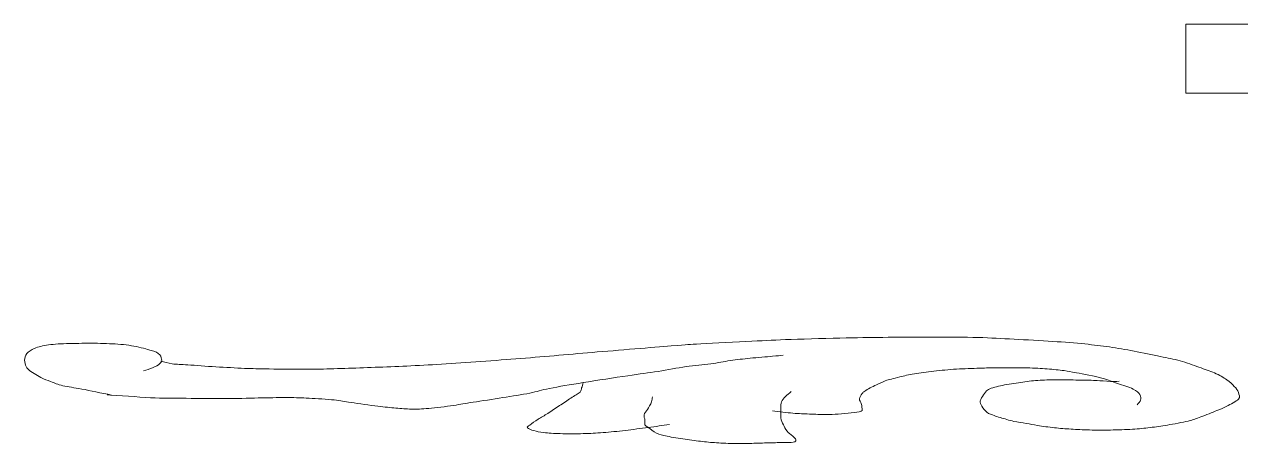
# Model space of a CAD drawing. Header units: millimetres. Extents: x -284 to 196, y -129 to 171.
# Drawn here: x -124.96 to -76.49, y -26.28 to -9.57 of the extents above; entities that cross this region are included whole.
import ezdxf

# ---------------------------------------------------------------- set-up
doc = ezdxf.new("R2010")
doc.units = ezdxf.units.MM
doc.header["$MEASUREMENT"] = 0
doc.layers.add('Camada 1', color=7, linetype='Continuous')

msp = doc.modelspace()

# ---------------------------------------------------------------- linework, layer by layer
at = {"layer": 'Camada 1', "color": 240, "lineweight": 9}
msp.add_open_spline([(-78.6742, -12.3168), (-78.6742, -12.3168), (-74.0338, -12.3168), (-74.0338, -12.3168), (-74.0338, -12.3168), (-74.0338, -12.3168), (-74.0338, -9.5668), (-74.0338, -9.5668), (-74.0338, -9.5668), (-74.0338, -9.5668), (-78.6742, -9.5668), (-78.6742, -9.5668), (-78.6742, -9.5668), (-78.6742, -9.5668), (-78.6742, -12.3168), (-78.6742, -12.3168), (-78.6742, -12.3168), (-78.6742, -12.3168), (-78.6742, -12.3168), (-78.6742, -12.3168)], degree=3, knots=[0, 0, 0, 0, 0.1666667, 0.1666667, 0.1666667, 0.1666667, 0.3333333, 0.3333333, 0.3333333, 0.3333333, 0.5, 0.5, 0.5, 0.5, 0.6666667, 0.6666667, 0.6666667, 0.6666667, 1, 1, 1, 1], dxfattribs=at)
at = {"layer": 'Camada 1', "color": 250, "lineweight": 9}
for points, knots in [([(-120.213, -23.3814), (-120.0929, -23.3384), (-119.9624, -23.3014), (-119.8527, -23.2525), (-119.8527, -23.2525), (-119.743, -23.2037), (-119.6188, -23.1474), (-119.5579, -23.0893), (-119.5579, -23.0893), (-119.497, -23.0311), (-119.4814, -22.9766), (-119.4924, -22.9088), (-119.4924, -22.9088), (-119.5033, -22.841), (-119.5283, -22.7515), (-119.6234, -22.6854), (-119.6234, -22.6854), (-119.7186, -22.6193), (-119.8509, -22.5771), (-120.0493, -22.5222), (-120.0493, -22.5222), (-120.2477, -22.4672), (-120.5242, -22.3983), (-120.8027, -22.3589), (-120.8027, -22.3589), (-121.0813, -22.3195), (-121.3735, -22.3032), (-121.6872, -22.2901), (-121.6872, -22.2901), (-122.0009, -22.2772), (-122.3472, -22.2787), (-122.67, -22.2816), (-122.67, -22.2816), (-122.9928, -22.2845), (-123.3421, -22.2869), (-123.62, -22.3073), (-123.62, -22.3073), (-123.8978, -22.3277), (-124.1156, -22.3544), (-124.3079, -22.4019), (-124.3079, -22.4019), (-124.5003, -22.4493), (-124.6286, -22.5126), (-124.7338, -22.5823), (-124.7338, -22.5823), (-124.839, -22.652), (-124.8974, -22.7293), (-124.9304, -22.8143), (-124.9304, -22.8143), (-124.9633, -22.8992), (-124.9522, -23.0045), (-124.9304, -23.0893), (-124.9304, -23.0893), (-124.9085, -23.1739), (-124.9037, -23.229), (-124.7993, -23.3212), (-124.7993, -23.3212), (-124.6949, -23.4135), (-124.4558, -23.5587), (-124.3079, -23.6392), (-124.3079, -23.6392), (-124.16, -23.7196), (-124.0623, -23.7466), (-123.9148, -23.8024), (-123.9148, -23.8024), (-123.7673, -23.8583), (-123.634, -23.9234), (-123.4234, -23.9743), (-123.4234, -23.9743), (-123.2128, -24.0251), (-122.9922, -24.0414), (-122.67, -24.1032), (-122.67, -24.1032), (-122.3478, -24.165), (-121.8845, -24.2642), (-121.4918, -24.3448)], [0, 0, 0, 0, 0.05, 0.05, 0.05, 0.05, 0.1, 0.1, 0.1, 0.1, 0.15, 0.15, 0.15, 0.15, 0.2, 0.2, 0.2, 0.2, 0.25, 0.25, 0.25, 0.25, 0.3, 0.3, 0.3, 0.3, 0.35, 0.35, 0.35, 0.35, 0.4, 0.4, 0.4, 0.4, 0.45, 0.45, 0.45, 0.45, 0.5, 0.5, 0.5, 0.5, 0.55, 0.55, 0.55, 0.55, 0.6, 0.6, 0.6, 0.6, 0.65, 0.65, 0.65, 0.65, 0.7, 0.7, 0.7, 0.7, 0.75, 0.75, 0.75, 0.75, 0.8, 0.8, 0.8, 0.8, 0.85, 0.85, 0.85, 0.85, 0.9, 0.9, 0.9, 0.9, 1, 1, 1, 1]), ([(-81.3283, -23.7939), (-81.5352, -23.8343), (-82.1309, -23.7624), (-82.2783, -23.7595), (-82.2783, -23.7595), (-82.4257, -23.7566), (-82.9007, -23.7466), (-83.1628, -23.7423), (-83.1628, -23.7423), (-83.4249, -23.738), (-83.615, -23.7308), (-83.8508, -23.7337), (-83.8508, -23.7337), (-84.0865, -23.7365), (-84.3345, -23.7421), (-84.5714, -23.7595), (-84.5714, -23.7595), (-84.8084, -23.7768), (-85.024, -23.8038), (-85.2594, -23.8368), (-85.2594, -23.8368), (-85.4949, -23.8698), (-85.7652, -23.9094), (-85.9801, -23.9571), (-85.9801, -23.9571), (-86.195, -24.0048), (-86.4075, -24.0554), (-86.537, -24.1204), (-86.537, -24.1204), (-86.6664, -24.1853), (-86.6789, -24.2592), (-86.7335, -24.3351), (-86.7335, -24.3351), (-86.7881, -24.4112), (-86.8536, -24.4994), (-86.8646, -24.5757), (-86.8646, -24.5757), (-86.8755, -24.6521), (-86.8428, -24.7145), (-86.799, -24.7906), (-86.799, -24.7906), (-86.7553, -24.8666), (-86.6844, -24.9685), (-86.6025, -25.0312), (-86.6025, -25.0312), (-86.5206, -25.0938), (-86.4039, -25.1265), (-86.3129, -25.1621), (-86.3129, -25.1621), (-86.2219, -25.1977), (-86.1884, -25.2059), (-86.0583, -25.2441), (-86.0583, -25.2441), (-85.9283, -25.2822), (-85.7053, -25.3527), (-85.5328, -25.3907), (-85.5328, -25.3907), (-85.3602, -25.4289), (-85.1908, -25.4432), (-85.0319, -25.4706), (-85.0319, -25.4706), (-84.8731, -25.498), (-84.7682, -25.5252), (-84.5803, -25.5548), (-84.5803, -25.5548), (-84.3924, -25.5843), (-84.1296, -25.6232), (-83.9069, -25.6474), (-83.9069, -25.6474), (-83.6842, -25.6716), (-83.483, -25.6847), (-83.2501, -25.6992), (-83.2501, -25.6992), (-83.0171, -25.7136), (-82.7746, -25.7272), (-82.5111, -25.7337), (-82.5111, -25.7337), (-82.2475, -25.7401), (-81.9591, -25.743), (-81.6734, -25.738), (-81.6734, -25.738), (-81.3878, -25.733), (-81.0668, -25.7201), (-80.803, -25.7035), (-80.803, -25.7035), (-80.5392, -25.6869), (-80.3302, -25.6662), (-80.0969, -25.6388), (-80.0969, -25.6388), (-79.8634, -25.6113), (-79.6595, -25.5827), (-79.4072, -25.5395), (-79.4072, -25.5395), (-79.1548, -25.4963), (-78.8093, -25.4342), (-78.5859, -25.3798), (-78.5859, -25.3798), (-78.3626, -25.3255), (-78.2687, -25.2857), (-78.0769, -25.2158), (-78.0769, -25.2158), (-77.8851, -25.146), (-77.6089, -25.0332), (-77.4363, -24.9612), (-77.4363, -24.9612), (-77.2639, -24.8893), (-77.1855, -24.8601), (-77.0423, -24.7843), (-77.0423, -24.7843), (-76.8991, -24.7085), (-76.6573, -24.5996), (-76.5783, -24.507), (-76.5783, -24.507), (-76.4993, -24.4144), (-76.5509, -24.3255), (-76.5783, -24.2406), (-76.5783, -24.2406), (-76.6057, -24.1558), (-76.6655, -24.0846), (-76.7421, -24), (-76.7421, -24), (-76.8186, -23.9155), (-76.9055, -23.8242), (-77.0369, -23.7337), (-77.0369, -23.7337), (-77.1683, -23.6432), (-77.3419, -23.5422), (-77.5283, -23.4587), (-77.5283, -23.4587), (-77.7147, -23.3753), (-77.9214, -23.3155), (-78.1507, -23.2353), (-78.1507, -23.2353), (-78.38, -23.1551), (-78.646, -23.0496), (-78.9042, -22.9776), (-78.9042, -22.9776), (-79.1623, -22.9055), (-79.3846, -22.8701), (-79.6904, -22.8057), (-79.6904, -22.8057), (-79.9961, -22.7412), (-80.3998, -22.654), (-80.7387, -22.5909), (-80.7387, -22.5909), (-81.0776, -22.5278), (-81.3932, -22.4749), (-81.7215, -22.4277), (-81.7215, -22.4277), (-82.0496, -22.3803), (-82.3266, -22.3446), (-82.7042, -22.3073), (-82.7042, -22.3073), (-83.0818, -22.27), (-83.5119, -22.2358), (-83.9817, -22.2043), (-83.9817, -22.2043), (-84.4517, -22.1727), (-85.0246, -22.1441), (-85.5215, -22.1183), (-85.5215, -22.1183), (-86.0183, -22.0925), (-86.432, -22.0639), (-86.9629, -22.0496), (-86.9629, -22.0496), (-87.4937, -22.0352), (-88.1037, -22.0338), (-88.6991, -22.0324), (-88.6991, -22.0324), (-89.2943, -22.031), (-89.9493, -22.0352), (-90.5336, -22.041), (-90.5336, -22.041), (-91.1178, -22.0467), (-91.5599, -22.0524), (-92.2043, -22.0667), (-92.2043, -22.0667), (-92.8486, -22.0811), (-93.771, -22.1054), (-94.3991, -22.1269), (-94.3991, -22.1269), (-95.0271, -22.1484), (-95.3709, -22.167), (-95.9715, -22.1956), (-95.9715, -22.1956), (-96.5721, -22.2243), (-97.4671, -22.2673), (-98.0026, -22.2988), (-98.0026, -22.2988), (-98.538, -22.3303), (-98.4612, -22.3274), (-99.1819, -22.3847), (-99.1819, -22.3847), (-99.9026, -22.442), (-101.2948, -22.5566), (-102.3267, -22.6424), (-102.3267, -22.6424), (-103.3587, -22.7283), (-104.3412, -22.82), (-105.3733, -22.9002), (-105.3733, -22.9002), (-106.4054, -22.9804), (-107.5562, -23.0663), (-108.5182, -23.1236), (-108.5182, -23.1236), (-109.48, -23.1809), (-110.3196, -23.2124), (-111.1389, -23.2439), (-111.1389, -23.2439), (-111.9581, -23.2754), (-112.7536, -23.3026), (-113.432, -23.3127), (-113.432, -23.3127), (-114.1104, -23.3226), (-114.7421, -23.3098), (-115.201, -23.304), (-115.201, -23.304), (-115.6599, -23.2984), (-115.8284, -23.2926), (-116.1838, -23.2783), (-116.1838, -23.2783), (-116.539, -23.264), (-116.9534, -23.241), (-117.3303, -23.2182), (-117.3303, -23.2182), (-117.7071, -23.1952), (-118.1547, -23.1608), (-118.4441, -23.1408), (-118.4441, -23.1408), (-118.7334, -23.1208), (-118.8821, -23.122), (-119.0665, -23.0978), (-119.0665, -23.0978), (-119.2509, -23.0737), (-119.3723, -23.0319), (-119.5251, -22.999)], [0, 0, 0, 0, 0.0166667, 0.0166667, 0.0166667, 0.0166667, 0.0333333, 0.0333333, 0.0333333, 0.0333333, 0.05, 0.05, 0.05, 0.05, 0.0666667, 0.0666667, 0.0666667, 0.0666667, 0.0833333, 0.0833333, 0.0833333, 0.0833333, 0.1, 0.1, 0.1, 0.1, 0.1166667, 0.1166667, 0.1166667, 0.1166667, 0.1333333, 0.1333333, 0.1333333, 0.1333333, 0.15, 0.15, 0.15, 0.15, 0.1666667, 0.1666667, 0.1666667, 0.1666667, 0.1833333, 0.1833333, 0.1833333, 0.1833333, 0.2, 0.2, 0.2, 0.2, 0.2166667, 0.2166667, 0.2166667, 0.2166667, 0.2333333, 0.2333333, 0.2333333, 0.2333333, 0.25, 0.25, 0.25, 0.25, 0.2666667, 0.2666667, 0.2666667, 0.2666667, 0.2833333, 0.2833333, 0.2833333, 0.2833333, 0.3, 0.3, 0.3, 0.3, 0.3166667, 0.3166667, 0.3166667, 0.3166667, 0.3333333, 0.3333333, 0.3333333, 0.3333333, 0.35, 0.35, 0.35, 0.35, 0.3666667, 0.3666667, 0.3666667, 0.3666667, 0.3833333, 0.3833333, 0.3833333, 0.3833333, 0.4, 0.4, 0.4, 0.4, 0.4166667, 0.4166667, 0.4166667, 0.4166667, 0.4333333, 0.4333333, 0.4333333, 0.4333333, 0.45, 0.45, 0.45, 0.45, 0.4666667, 0.4666667, 0.4666667, 0.4666667, 0.4833333, 0.4833333, 0.4833333, 0.4833333, 0.5, 0.5, 0.5, 0.5, 0.5166667, 0.5166667, 0.5166667, 0.5166667, 0.5333333, 0.5333333, 0.5333333, 0.5333333, 0.55, 0.55, 0.55, 0.55, 0.5666667, 0.5666667, 0.5666667, 0.5666667, 0.5833333, 0.5833333, 0.5833333, 0.5833333, 0.6, 0.6, 0.6, 0.6, 0.6166667, 0.6166667, 0.6166667, 0.6166667, 0.6333333, 0.6333333, 0.6333333, 0.6333333, 0.65, 0.65, 0.65, 0.65, 0.6666667, 0.6666667, 0.6666667, 0.6666667, 0.6833333, 0.6833333, 0.6833333, 0.6833333, 0.7, 0.7, 0.7, 0.7, 0.7166667, 0.7166667, 0.7166667, 0.7166667, 0.7333333, 0.7333333, 0.7333333, 0.7333333, 0.75, 0.75, 0.75, 0.75, 0.7666667, 0.7666667, 0.7666667, 0.7666667, 0.7833333, 0.7833333, 0.7833333, 0.7833333, 0.8, 0.8, 0.8, 0.8, 0.8166667, 0.8166667, 0.8166667, 0.8166667, 0.8333333, 0.8333333, 0.8333333, 0.8333333, 0.85, 0.85, 0.85, 0.85, 0.8666667, 0.8666667, 0.8666667, 0.8666667, 0.8833333, 0.8833333, 0.8833333, 0.8833333, 0.9, 0.9, 0.9, 0.9, 0.9166667, 0.9166667, 0.9166667, 0.9166667, 0.9333333, 0.9333333, 0.9333333, 0.9333333, 0.95, 0.95, 0.95, 0.95, 0.9666667, 0.9666667, 0.9666667, 0.9666667, 1, 1, 1, 1]), ([(-121.6568, -24.3346), (-121.6026, -24.3378), (-121.5475, -24.3412), (-121.4918, -24.3448), (-121.4918, -24.3448), (-120.9121, -24.3821), (-120.2452, -24.4357), (-119.7462, -24.4572), (-119.7462, -24.4572), (-119.2471, -24.4787), (-118.995, -24.4687), (-118.5097, -24.4736), (-118.5097, -24.4736), (-118.0245, -24.4785), (-117.3389, -24.4894), (-116.8346, -24.4865), (-116.8346, -24.4865), (-116.3302, -24.4837), (-115.8876, -24.4635), (-115.4879, -24.4563), (-115.4879, -24.4563), (-115.0883, -24.4491), (-114.75, -24.4412), (-114.4369, -24.4433), (-114.4369, -24.4433), (-114.1239, -24.4455), (-113.9201, -24.4534), (-113.6156, -24.4692), (-113.6156, -24.4692), (-113.3112, -24.4851), (-112.8956, -24.5093), (-112.6139, -24.5383), (-112.6139, -24.5383), (-112.3322, -24.5673), (-112.2302, -24.5999), (-111.9406, -24.6419), (-111.9406, -24.6419), (-111.651, -24.6839), (-111.1748, -24.7542), (-110.8768, -24.7906), (-110.8768, -24.7906), (-110.5788, -24.8269), (-110.3802, -24.8407), (-110.1561, -24.8593), (-110.1561, -24.8593), (-109.932, -24.8779), (-109.7564, -24.8994), (-109.5337, -24.9023), (-109.5337, -24.9023), (-109.3109, -24.9052), (-109.127, -24.9011), (-108.8457, -24.8765), (-108.8457, -24.8765), (-108.5645, -24.8519), (-108.1583, -24.7978), (-107.863, -24.7562), (-107.863, -24.7562), (-107.5676, -24.7146), (-107.4043, -24.6789), (-107.0768, -24.6273), (-107.0768, -24.6273), (-106.7492, -24.5757), (-106.2742, -24.507), (-105.8975, -24.4468), (-105.8975, -24.4468), (-105.5208, -24.3867), (-105.1288, -24.3282), (-104.8164, -24.2664), (-104.8164, -24.2664), (-104.504, -24.2046), (-104.3861, -24.1478), (-104.0302, -24.0774), (-104.0302, -24.0774), (-103.6743, -24.007), (-103.2059, -23.9299), (-102.6871, -23.8454), (-102.6871, -23.8454), (-102.1683, -23.7609), (-101.4149, -23.6449), (-100.9181, -23.5705), (-100.9181, -23.5705), (-100.4213, -23.496), (-100.094, -23.4588), (-99.706, -23.3986), (-99.706, -23.3986), (-99.3181, -23.3384), (-98.9429, -23.2598), (-98.5922, -23.2095), (-98.5922, -23.2095), (-98.2416, -23.1593), (-97.905, -23.138), (-97.6095, -23.0978), (-97.6095, -23.0978), (-97.3139, -23.0576), (-97.0858, -23.0062), (-96.8232, -22.9689), (-96.8232, -22.9689), (-96.5607, -22.9316), (-96.3159, -22.9031), (-96.037, -22.8744), (-96.037, -22.8744), (-95.7582, -22.8458), (-95.3709, -22.8172), (-95.1525, -22.7971), (-95.1525, -22.7971), (-94.9341, -22.777), (-94.8686, -22.7685), (-94.7267, -22.7542)], [0, 0, 0, 0, 0.0357143, 0.0357143, 0.0357143, 0.0357143, 0.0714286, 0.0714286, 0.0714286, 0.0714286, 0.1071429, 0.1071429, 0.1071429, 0.1071429, 0.1428571, 0.1428571, 0.1428571, 0.1428571, 0.1785714, 0.1785714, 0.1785714, 0.1785714, 0.2142857, 0.2142857, 0.2142857, 0.2142857, 0.25, 0.25, 0.25, 0.25, 0.2857143, 0.2857143, 0.2857143, 0.2857143, 0.3214286, 0.3214286, 0.3214286, 0.3214286, 0.3571429, 0.3571429, 0.3571429, 0.3571429, 0.3928571, 0.3928571, 0.3928571, 0.3928571, 0.4285714, 0.4285714, 0.4285714, 0.4285714, 0.4642857, 0.4642857, 0.4642857, 0.4642857, 0.5, 0.5, 0.5, 0.5, 0.5357143, 0.5357143, 0.5357143, 0.5357143, 0.5714286, 0.5714286, 0.5714286, 0.5714286, 0.6071429, 0.6071429, 0.6071429, 0.6071429, 0.6428571, 0.6428571, 0.6428571, 0.6428571, 0.6785714, 0.6785714, 0.6785714, 0.6785714, 0.7142857, 0.7142857, 0.7142857, 0.7142857, 0.75, 0.75, 0.75, 0.75, 0.7857143, 0.7857143, 0.7857143, 0.7857143, 0.8214286, 0.8214286, 0.8214286, 0.8214286, 0.8571429, 0.8571429, 0.8571429, 0.8571429, 0.8928571, 0.8928571, 0.8928571, 0.8928571, 0.9285714, 0.9285714, 0.9285714, 0.9285714, 1, 1, 1, 1]), ([(-95.1525, -24.971), (-94.8796, -25.0025), (-94.5807, -25.044), (-94.3336, -25.0655), (-94.3336, -25.0655), (-94.0865, -25.0871), (-93.897, -25.0913), (-93.6784, -25.0999), (-93.6784, -25.0999), (-93.4598, -25.1085), (-93.2156, -25.1171), (-93.0232, -25.1171), (-93.0232, -25.1171), (-92.8309, -25.1171), (-92.7021, -25.1114), (-92.5318, -25.0999), (-92.5318, -25.0999), (-92.3615, -25.0883), (-92.1611, -25.067), (-92.0077, -25.0484), (-92.0077, -25.0484), (-91.8544, -25.0297), (-91.6949, -25.0271), (-91.6146, -24.9882), (-91.6146, -24.9882), (-91.5342, -24.9492), (-91.5818, -24.8938), (-91.5818, -24.8421), (-91.5818, -24.8421), (-91.5818, -24.7905), (-91.5982, -24.7361), (-91.6146, -24.6789), (-91.6146, -24.6789), (-91.631, -24.6216), (-91.6864, -24.565), (-91.6801, -24.4984), (-91.6801, -24.4984), (-91.6738, -24.4318), (-91.6116, -24.3331), (-91.5764, -24.2817), (-91.5764, -24.2817), (-91.5412, -24.2303), (-91.5231, -24.2281), (-91.4696, -24.1911), (-91.4696, -24.1911), (-91.4162, -24.154), (-91.3341, -24.1023), (-91.2561, -24.0594), (-91.2561, -24.0594), (-91.1781, -24.0166), (-91.1014, -23.9814), (-91.0015, -23.9343), (-91.0015, -23.9343), (-90.9016, -23.8872), (-90.7557, -23.8147), (-90.6567, -23.7767), (-90.6567, -23.7767), (-90.5576, -23.7388), (-90.5089, -23.7347), (-90.4103, -23.7077), (-90.4103, -23.7077), (-90.3118, -23.6807), (-90.2189, -23.6504), (-90.0655, -23.6148), (-90.0655, -23.6148), (-89.912, -23.5791), (-89.7163, -23.5316), (-89.4907, -23.494), (-89.4907, -23.494), (-89.2652, -23.4564), (-88.9986, -23.4214), (-88.7189, -23.3904), (-88.7189, -23.3904), (-88.439, -23.3594), (-88.1207, -23.3279), (-87.8156, -23.3084), (-87.8156, -23.3084), (-87.5104, -23.2889), (-87.175, -23.2832), (-86.8958, -23.2739), (-86.8958, -23.2739), (-86.6168, -23.2646), (-86.4558, -23.2544), (-86.1405, -23.2523), (-86.1405, -23.2523), (-85.825, -23.2502), (-85.3311, -23.253), (-85.0073, -23.2609), (-85.0073, -23.2609), (-84.6834, -23.2689), (-84.45, -23.2817), (-84.2025, -23.2998), (-84.2025, -23.2998), (-83.9551, -23.3178), (-83.7245, -23.3428), (-83.5292, -23.3688), (-83.5292, -23.3688), (-83.3338, -23.3949), (-83.2889, -23.4057), (-83.0366, -23.4551), (-83.0366, -23.4551), (-82.7842, -23.5045), (-82.2911, -23.5933), (-82.0163, -23.665), (-82.0163, -23.665), (-81.7414, -23.7366), (-81.6092, -23.8082), (-81.4017, -23.8813), (-81.4017, -23.8813), (-81.1942, -23.9543), (-80.9222, -24.0279), (-80.7714, -24.1032), (-80.7714, -24.1032), (-80.6206, -24.1785), (-80.5588, -24.2529), (-80.5093, -24.3266), (-80.5093, -24.3266), (-80.4598, -24.4002), (-80.4601, -24.4737), (-80.4766, -24.5414), (-80.4766, -24.5414), (-80.4931, -24.6091), (-80.564, -24.6674), (-80.6076, -24.7304)], [0, 0, 0, 0, 0.03125, 0.03125, 0.03125, 0.03125, 0.0625, 0.0625, 0.0625, 0.0625, 0.09375, 0.09375, 0.09375, 0.09375, 0.125, 0.125, 0.125, 0.125, 0.15625, 0.15625, 0.15625, 0.15625, 0.1875, 0.1875, 0.1875, 0.1875, 0.21875, 0.21875, 0.21875, 0.21875, 0.25, 0.25, 0.25, 0.25, 0.28125, 0.28125, 0.28125, 0.28125, 0.3125, 0.3125, 0.3125, 0.3125, 0.34375, 0.34375, 0.34375, 0.34375, 0.375, 0.375, 0.375, 0.375, 0.40625, 0.40625, 0.40625, 0.40625, 0.4375, 0.4375, 0.4375, 0.4375, 0.46875, 0.46875, 0.46875, 0.46875, 0.5, 0.5, 0.5, 0.5, 0.53125, 0.53125, 0.53125, 0.53125, 0.5625, 0.5625, 0.5625, 0.5625, 0.59375, 0.59375, 0.59375, 0.59375, 0.625, 0.625, 0.625, 0.625, 0.65625, 0.65625, 0.65625, 0.65625, 0.6875, 0.6875, 0.6875, 0.6875, 0.71875, 0.71875, 0.71875, 0.71875, 0.75, 0.75, 0.75, 0.75, 0.78125, 0.78125, 0.78125, 0.78125, 0.8125, 0.8125, 0.8125, 0.8125, 0.84375, 0.84375, 0.84375, 0.84375, 0.875, 0.875, 0.875, 0.875, 0.90625, 0.90625, 0.90625, 0.90625, 0.9375, 0.9375, 0.9375, 0.9375, 1, 1, 1, 1]), ([(-99.2474, -25.5209), (-99.5314, -25.5581), (-99.8043, -25.594), (-100.0991, -25.6326), (-100.0991, -25.6326), (-100.3939, -25.6713), (-100.7157, -25.7185), (-101.0164, -25.7529), (-101.0164, -25.7529), (-101.3171, -25.7873), (-101.6217, -25.8173), (-101.9009, -25.8388), (-101.9009, -25.8388), (-102.18, -25.8604), (-102.4017, -25.8746), (-102.6871, -25.8818), (-102.6871, -25.8818), (-102.9724, -25.889), (-103.3404, -25.889), (-103.6043, -25.8818), (-103.6043, -25.8818), (-103.8682, -25.8746), (-104.0814, -25.8593), (-104.2595, -25.8388), (-104.2595, -25.8388), (-104.4377, -25.8184), (-104.5415, -25.7936), (-104.6526, -25.7615), (-104.6526, -25.7615), (-104.7637, -25.7294), (-104.8853, -25.69), (-104.9147, -25.6498), (-104.9147, -25.6498), (-104.9441, -25.6096), (-104.8875, -25.5955), (-104.8164, -25.5381), (-104.8164, -25.5381), (-104.7454, -25.4808), (-104.6089, -25.3835), (-104.4888, -25.3061), (-104.4888, -25.3061), (-104.3687, -25.2287), (-104.2377, -25.1643), (-104.0957, -25.0741), (-104.0957, -25.0741), (-103.9538, -24.9839), (-103.79, -24.8664), (-103.6371, -24.7648), (-103.6371, -24.7648), (-103.4842, -24.6631), (-103.315, -24.5543), (-103.1785, -24.464), (-103.1785, -24.464), (-103.042, -24.3739), (-102.8897, -24.2914), (-102.8181, -24.2234), (-102.8181, -24.2234), (-102.7466, -24.1556), (-102.7744, -24.1232), (-102.7526, -24.0602), (-102.7526, -24.0602), (-102.7308, -23.9972), (-102.7089, -23.917), (-102.6871, -23.8454)], [0, 0, 0, 0, 0.0588235, 0.0588235, 0.0588235, 0.0588235, 0.1176471, 0.1176471, 0.1176471, 0.1176471, 0.1764706, 0.1764706, 0.1764706, 0.1764706, 0.2352941, 0.2352941, 0.2352941, 0.2352941, 0.2941176, 0.2941176, 0.2941176, 0.2941176, 0.3529412, 0.3529412, 0.3529412, 0.3529412, 0.4117647, 0.4117647, 0.4117647, 0.4117647, 0.4705882, 0.4705882, 0.4705882, 0.4705882, 0.5294118, 0.5294118, 0.5294118, 0.5294118, 0.5882353, 0.5882353, 0.5882353, 0.5882353, 0.6470588, 0.6470588, 0.6470588, 0.6470588, 0.7058824, 0.7058824, 0.7058824, 0.7058824, 0.7647059, 0.7647059, 0.7647059, 0.7647059, 0.8235294, 0.8235294, 0.8235294, 0.8235294, 0.8823529, 0.8823529, 0.8823529, 0.8823529, 1, 1, 1, 1]), ([(-99.9353, -24.4125), (-99.9463, -24.4812), (-99.9353, -24.5341), (-99.9681, -24.6187), (-99.9681, -24.6187), (-100.0009, -24.7033), (-100.0828, -24.8349), (-100.1319, -24.9195), (-100.1319, -24.9195), (-100.1811, -25.0039), (-100.2466, -25.0551), (-100.263, -25.1257), (-100.263, -25.1257), (-100.2793, -25.1962), (-100.2356, -25.2732), (-100.2302, -25.3405), (-100.2302, -25.3405), (-100.2247, -25.4078), (-100.2522, -25.4803), (-100.2302, -25.5295), (-100.2302, -25.5295), (-100.2082, -25.5788), (-100.1755, -25.5782), (-100.0991, -25.6326), (-100.0991, -25.6326), (-100.0227, -25.687), (-99.899, -25.7964), (-99.7716, -25.856), (-99.7716, -25.856), (-99.6441, -25.9156), (-99.5387, -25.943), (-99.3457, -25.9849), (-99.3457, -25.9849), (-99.1526, -26.0268), (-98.8608, -26.0701), (-98.625, -26.1052), (-98.625, -26.1052), (-98.3891, -26.1403), (-98.1547, -26.171), (-97.932, -26.1955), (-97.932, -26.1955), (-97.7093, -26.2199), (-97.5224, -26.2379), (-97.2915, -26.2516), (-97.2915, -26.2516), (-97.0607, -26.2653), (-96.7475, -26.2738), (-96.5525, -26.2775), (-96.5525, -26.2775), (-96.3575, -26.281), (-96.3062, -26.2775), (-96.1255, -26.2732), (-96.1255, -26.2732), (-95.9447, -26.2688), (-95.6765, -26.258), (-95.4686, -26.2516), (-95.4686, -26.2516), (-95.2606, -26.2451), (-95.0866, -26.2473), (-94.8773, -26.2343), (-94.8773, -26.2343), (-94.668, -26.2213), (-94.2867, -26.2692), (-94.2205, -26.1739), (-94.2205, -26.1739), (-94.1543, -26.0786), (-94.4831, -25.8934), (-94.5653, -25.7855), (-94.5653, -25.7855), (-94.6475, -25.6775), (-94.6721, -25.615), (-94.7131, -25.5266), (-94.7131, -25.5266), (-94.7542, -25.438), (-94.7953, -25.3627), (-94.8117, -25.2547), (-94.8117, -25.2547), (-94.8281, -25.1467), (-94.8149, -24.9866), (-94.8117, -24.8793), (-94.8117, -24.8793), (-94.8085, -24.7718), (-94.8228, -24.6897), (-94.7922, -24.6101), (-94.7922, -24.6101), (-94.7616, -24.5306), (-94.6939, -24.4713), (-94.6284, -24.4039), (-94.6284, -24.4039), (-94.5629, -24.3366), (-94.4755, -24.2721), (-94.3991, -24.2062)], [0, 0, 0, 0, 0.0416667, 0.0416667, 0.0416667, 0.0416667, 0.0833333, 0.0833333, 0.0833333, 0.0833333, 0.125, 0.125, 0.125, 0.125, 0.1666667, 0.1666667, 0.1666667, 0.1666667, 0.2083333, 0.2083333, 0.2083333, 0.2083333, 0.25, 0.25, 0.25, 0.25, 0.2916667, 0.2916667, 0.2916667, 0.2916667, 0.3333333, 0.3333333, 0.3333333, 0.3333333, 0.375, 0.375, 0.375, 0.375, 0.4166667, 0.4166667, 0.4166667, 0.4166667, 0.4583333, 0.4583333, 0.4583333, 0.4583333, 0.5, 0.5, 0.5, 0.5, 0.5416667, 0.5416667, 0.5416667, 0.5416667, 0.5833333, 0.5833333, 0.5833333, 0.5833333, 0.625, 0.625, 0.625, 0.625, 0.6666667, 0.6666667, 0.6666667, 0.6666667, 0.7083333, 0.7083333, 0.7083333, 0.7083333, 0.75, 0.75, 0.75, 0.75, 0.7916667, 0.7916667, 0.7916667, 0.7916667, 0.8333333, 0.8333333, 0.8333333, 0.8333333, 0.875, 0.875, 0.875, 0.875, 0.9166667, 0.9166667, 0.9166667, 0.9166667, 1, 1, 1, 1])]:
    msp.add_open_spline(points, degree=3, knots=knots, dxfattribs=at)

doc.saveas('drawing.dxf')
